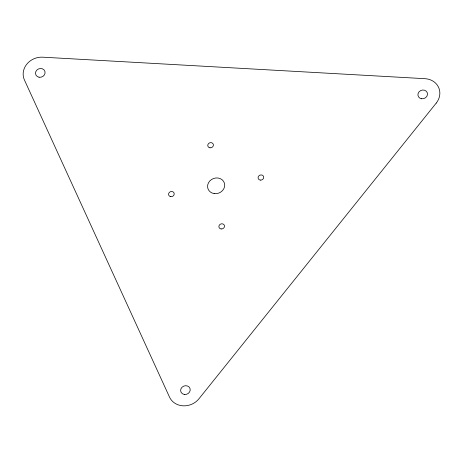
<?xml version="1.0" encoding="UTF-8"?>
<svg xmlns="http://www.w3.org/2000/svg" width="463" height="463" viewBox="0 0 463 463"><rect width="100%" height="100%" fill="white"/><g stroke="black" fill="none" stroke-linecap="round" stroke-linejoin="round"><path stroke-width="0.69" d="M436.233 103.093L198.922 398.822A17.38 15.487 -21.1 0 1 169.533 397.132L24.389 79.891A17.38 15.487 -21.1 0 1 42.66 57.18L425.069 78.693A17.38 15.487 -21.1 0 1 436.233 103.093M214.155 193.58A8.693 7.744 -21.1 0 0 224.358 182.972A8.693 7.744 -21.1 0 0 209.907 180.854A8.693 7.744 -21.1 0 0 214.155 193.58M184.309 394.459A4.867 4.335 -21.1 0 0 190.021 388.521A4.867 4.335 -21.1 0 0 181.93 387.334A4.867 4.335 -21.1 0 0 184.309 394.459M39.077 77.234A4.867 4.335 -21.1 0 0 44.928 71.406A4.867 4.335 -21.1 0 0 36.884 70.046A4.867 4.335 -21.1 0 0 39.077 77.234M421.706 98.775A4.867 4.335 -21.1 0 0 427.268 92.722A4.867 4.335 -21.1 0 0 419.137 91.72A4.867 4.335 -21.1 0 0 421.706 98.775M260.31 180.107A2.871 2.558 -21.1 0 0 263.586 176.536A2.871 2.558 -21.1 0 0 258.788 175.952A2.871 2.558 -21.1 0 0 260.31 180.107M221.117 228.954A2.871 2.558 -21.1 0 0 224.387 225.383A2.871 2.558 -21.1 0 0 219.595 224.798A2.871 2.558 -21.1 0 0 221.117 228.954M170.801 196.648A2.871 2.558 -21.1 0 0 174.076 193.077A2.871 2.558 -21.1 0 0 169.279 192.492A2.871 2.558 -21.1 0 0 170.801 196.648M209.999 147.801A2.871 2.558 -21.1 0 0 213.275 144.23A2.871 2.558 -21.1 0 0 208.477 143.646A2.871 2.558 -21.1 0 0 209.999 147.801"/></g></svg>
